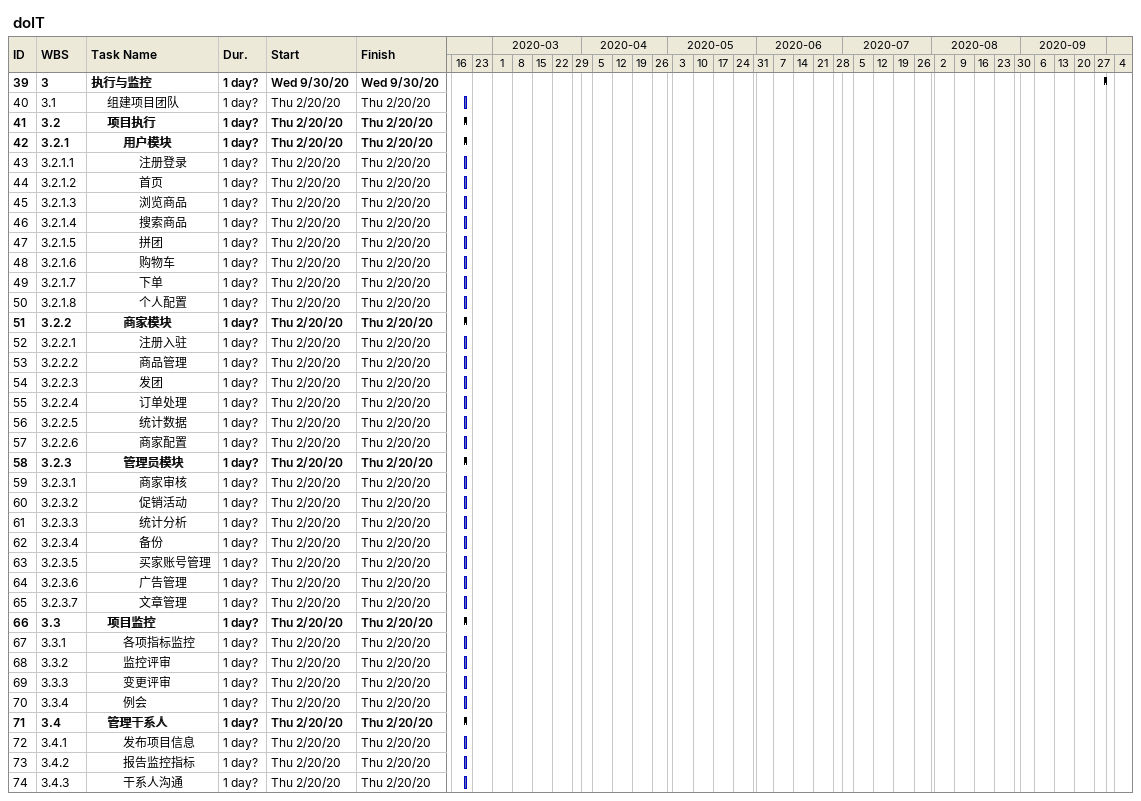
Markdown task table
doIT

| ID | WBS | Task | Duration | Start | Finish |
|---|---|---|---|---|---|
| 39 | 3 | **执行与监控** | 1d? | 2020-09-30 | 2020-09-30 |
| 40 | 3.1 | 组建项目团队 | 1d? | 2020-02-20 | 2020-02-20 |
| 41 | 3.2 | **项目执行** | 1d? | 2020-02-20 | 2020-02-20 |
| 42 | 3.2.1 | **用户模块** | 1d? | 2020-02-20 | 2020-02-20 |
| 43 | 3.2.1.1 | 注册登录 | 1d? | 2020-02-20 | 2020-02-20 |
| 44 | 3.2.1.2 | 首页 | 1d? | 2020-02-20 | 2020-02-20 |
| 45 | 3.2.1.3 | 浏览商品 | 1d? | 2020-02-20 | 2020-02-20 |
| 46 | 3.2.1.4 | 搜索商品 | 1d? | 2020-02-20 | 2020-02-20 |
| 47 | 3.2.1.5 | 拼团 | 1d? | 2020-02-20 | 2020-02-20 |
| 48 | 3.2.1.6 | 购物车 | 1d? | 2020-02-20 | 2020-02-20 |
| 49 | 3.2.1.7 | 下单 | 1d? | 2020-02-20 | 2020-02-20 |
| 50 | 3.2.1.8 | 个人配置 | 1d? | 2020-02-20 | 2020-02-20 |
| 51 | 3.2.2 | **商家模块** | 1d? | 2020-02-20 | 2020-02-20 |
| 52 | 3.2.2.1 | 注册入驻 | 1d? | 2020-02-20 | 2020-02-20 |
| 53 | 3.2.2.2 | 商品管理 | 1d? | 2020-02-20 | 2020-02-20 |
| 54 | 3.2.2.3 | 发团 | 1d? | 2020-02-20 | 2020-02-20 |
| 55 | 3.2.2.4 | 订单处理 | 1d? | 2020-02-20 | 2020-02-20 |
| 56 | 3.2.2.5 | 统计数据 | 1d? | 2020-02-20 | 2020-02-20 |
| 57 | 3.2.2.6 | 商家配置 | 1d? | 2020-02-20 | 2020-02-20 |
| 58 | 3.2.3 | **管理员模块** | 1d? | 2020-02-20 | 2020-02-20 |
| 59 | 3.2.3.1 | 商家审核 | 1d? | 2020-02-20 | 2020-02-20 |
| 60 | 3.2.3.2 | 促销活动 | 1d? | 2020-02-20 | 2020-02-20 |
| 61 | 3.2.3.3 | 统计分析 | 1d? | 2020-02-20 | 2020-02-20 |
| 62 | 3.2.3.4 | 备份 | 1d? | 2020-02-20 | 2020-02-20 |
| 63 | 3.2.3.5 | 买家账号管理 | 1d? | 2020-02-20 | 2020-02-20 |
| 64 | 3.2.3.6 | 广告管理 | 1d? | 2020-02-20 | 2020-02-20 |
| 65 | 3.2.3.7 | 文章管理 | 1d? | 2020-02-20 | 2020-02-20 |
| 66 | 3.3 | **项目监控** | 1d? | 2020-02-20 | 2020-02-20 |
| 67 | 3.3.1 | 各项指标监控 | 1d? | 2020-02-20 | 2020-02-20 |
| 68 | 3.3.2 | 监控评审 | 1d? | 2020-02-20 | 2020-02-20 |
| 69 | 3.3.3 | 变更评审 | 1d? | 2020-02-20 | 2020-02-20 |
| 70 | 3.3.4 | 例会 | 1d? | 2020-02-20 | 2020-02-20 |
| 71 | 3.4 | **管理干系人** | 1d? | 2020-02-20 | 2020-02-20 |
| 72 | 3.4.1 | 发布项目信息 | 1d? | 2020-02-20 | 2020-02-20 |
| 73 | 3.4.2 | 报告监控指标 | 1d? | 2020-02-20 | 2020-02-20 |
| 74 | 3.4.3 | 干系人沟通 | 1d? | 2020-02-20 | 2020-02-20 |
